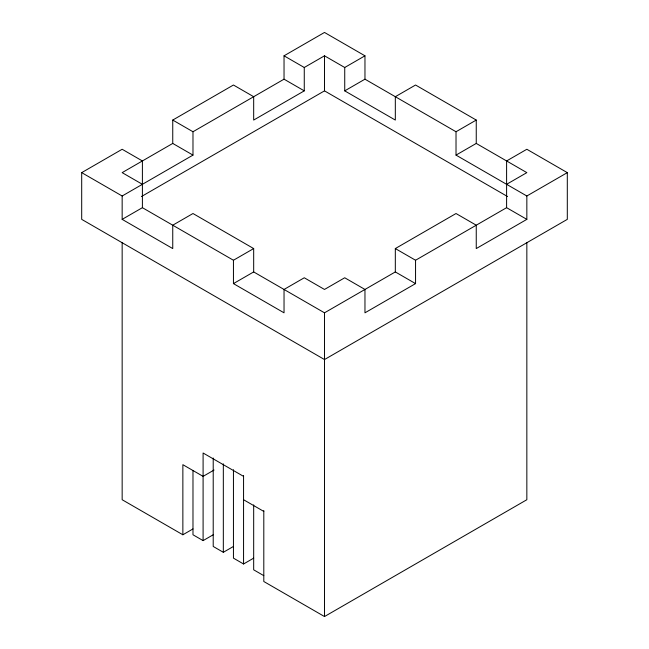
<?xml version="1.0" encoding="UTF-8"?>
<svg xmlns="http://www.w3.org/2000/svg" width="649" height="649" viewBox="0 0 649 649"><rect width="100%" height="100%" fill="white"/><g stroke="black" fill="none" stroke-linecap="round" stroke-linejoin="round"><path stroke-width="0.97" d="M81.693 172.634L122.158 149.27L142.399 160.952L142.399 207.68L122.158 219.362L122.158 195.998L81.693 172.634L81.693 219.362L324.5 359.546L567.307 219.362L567.307 172.634L526.842 149.27L506.601 160.952L506.601 207.68L526.842 219.362L526.842 195.998L567.307 172.634M172.748 120.065L192.98 131.747L192.98 155.111L172.748 143.429L172.748 120.065L233.445 85.019L253.678 96.701L253.678 120.065L304.267 90.86L304.267 67.496L324.5 55.814L344.733 67.496L364.965 55.814L364.965 79.178L344.733 90.86L344.733 67.496M304.267 90.86L284.035 79.178L284.035 55.814L324.5 32.45L364.965 55.814M172.748 143.429L122.158 172.634L142.399 184.316M192.98 131.747L284.035 79.178M122.158 195.998L192.98 155.111M141.433 196.55L324.5 90.86L507.567 196.55M233.445 260.249L253.678 248.567L253.678 271.931L233.445 283.613L233.445 260.249L142.399 207.68M456.02 131.747L476.252 120.065L476.252 143.429L456.02 155.111L456.02 131.747L364.965 79.178M395.322 248.567L415.555 260.249L415.555 283.613L395.322 271.931L395.322 248.567L456.02 213.521L476.252 225.203L476.252 248.567L526.842 219.362M506.601 184.316L526.842 172.634L476.252 143.429M253.678 271.931L324.5 312.818L395.322 271.931M415.555 260.249L506.601 207.68M415.555 283.613L364.965 312.818L364.965 289.454L344.733 277.772L324.5 289.454L304.267 277.772L284.035 289.454L284.035 312.818L233.445 283.613M192.98 528.935L182.864 534.776L182.864 464.684L203.096 476.366L214.056 470.038M192.98 470.695L192.98 534.776L203.096 540.617L213.213 534.776M213.213 458.024L213.213 546.458L223.329 552.299L233.445 546.458M233.445 469.706L233.445 558.14L243.562 563.981L253.678 558.14M263.802 510.576L263.802 581.504L324.5 616.55L526.842 499.73L526.842 242.726M476.252 120.065L415.555 85.019L395.322 96.701L395.322 120.065L344.733 90.86M284.035 55.814L304.267 67.496M456.02 155.111L526.842 195.998M253.678 248.567L192.98 213.521L172.748 225.203L172.748 248.567L122.158 219.362M243.562 476.366L203.096 453.002L203.096 476.366M243.562 499.73L263.802 511.412M263.802 575.663L253.678 569.822L253.678 504.881M182.864 534.776L122.158 499.73L122.158 242.726M324.5 55.814L324.5 90.86M324.5 312.818L324.5 616.55M243.562 475.547L243.562 563.981M223.329 463.865L223.329 552.299M203.096 476.536L203.096 540.617"/></g></svg>
